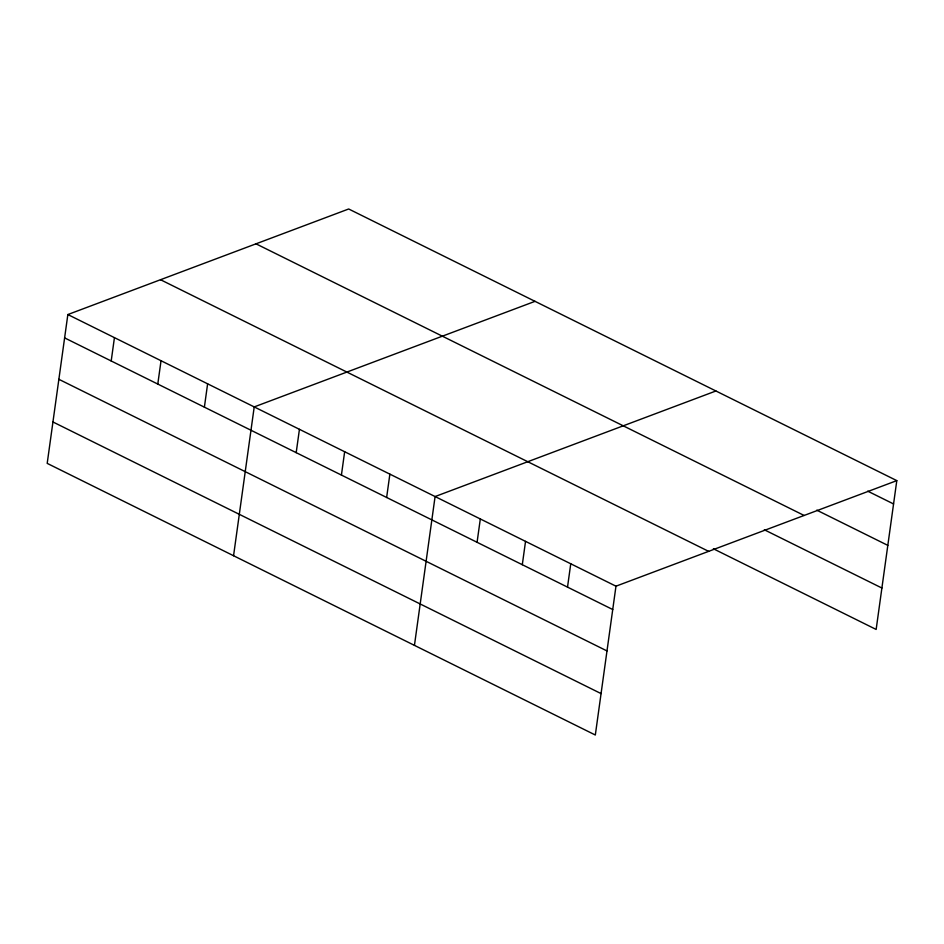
<?xml version="1.0" encoding="UTF-8"?>
<svg xmlns="http://www.w3.org/2000/svg" width="944" height="944" viewBox="0 0 944 944"><rect width="100%" height="100%" fill="white"/><g stroke="black" fill="none" stroke-linecap="round" stroke-linejoin="round"><path stroke-width="1.42" d="M896.8 480.626L348.678 208.99L67.85 314.553L47.2 463.374L595.322 735.01L615.972 586.189L896.8 480.626L876.15 629.447L713.357 548.771M111.203 360.974L114.436 337.645M157.79 384.066L161.035 360.738M204.388 407.159L207.621 383.819M233.557 555.733L254.219 406.911L535.036 301.337M296.192 452.66L299.437 429.319M341.421 475.068L344.654 451.728M386.639 497.476L389.872 474.136M414.44 645.377L435.09 496.556L715.918 390.981M477.074 542.293L480.319 518.964M522.303 564.701L525.537 541.372M567.521 587.121L570.754 563.78M867.725 491.151L893.567 503.954M816.761 510.149L887.82 545.372M256.001 243.823L804.123 515.459M764.321 529.773L881.897 588.029M160.527 279.719L708.649 551.355M67.85 314.553L615.972 586.189M64.617 337.893L612.739 609.529M58.87 379.299L606.992 650.935M52.947 421.968L601.068 693.604"/></g></svg>
